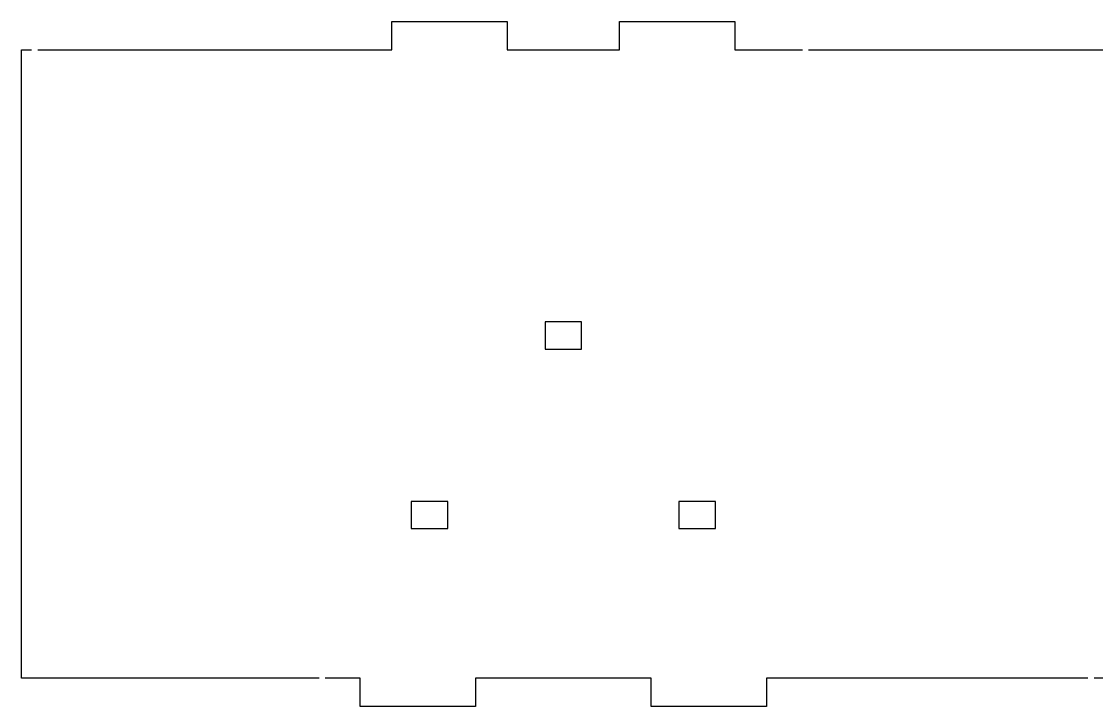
# Model space of a CAD drawing. Header units: millimetres. Extents: x 3 to 295, y 5 to 296.
# Drawn here: x 8.9 to 122.2, y 139.9 to 212.1 of the extents above; entities that cross this region are included whole.
import ezdxf

# ---------------------------------------------------------------- set-up
doc = ezdxf.new("R2010")
doc.units = ezdxf.units.MM
doc.layers.add('CUT', color=1, linetype='CONTINUOUS')

msp = doc.modelspace()

# ---------------------------------------------------------------- linework, layer by layer
at = {"layer": 'CUT', "color": 1}
for points in [[(10.6333, 209.075), (47.925, 209.075), (47.925, 212.075), (60.075, 212.075), (60.075, 209.075), (71.925, 209.075), (71.925, 212.075), (84.075, 212.075), (84.075, 209.075), (91.1833, 209.075)], [(40.2667, 142.925), (8.925, 142.925), (8.925, 209.075), (9.9833, 209.075)], [(91.8333, 209.075), (123.075, 209.075), (123.075, 142.925), (121.9167, 142.925)], [(121.2667, 142.925), (87.4083, 142.925), (87.4083, 139.925), (75.2583, 139.925), (75.2583, 142.925), (56.7417, 142.925), (56.7417, 139.925), (44.5917, 139.925), (44.5917, 142.925), (40.9167, 142.925)]]:
    msp.add_lwpolyline(points, dxfattribs=at)
for points in [[(64.075, 180.425), (64.075, 177.575), (67.925, 177.575), (67.925, 180.425), (64.075, 180.425)], [(49.975, 158.675), (53.825, 158.675), (53.825, 161.525), (49.975, 161.525), (49.975, 158.675)], [(78.175, 161.525), (78.175, 158.675), (82.025, 158.675), (82.025, 161.525), (78.175, 161.525)]]:
    msp.add_lwpolyline(points, close=True, dxfattribs=at)

doc.saveas('drawing.dxf')
